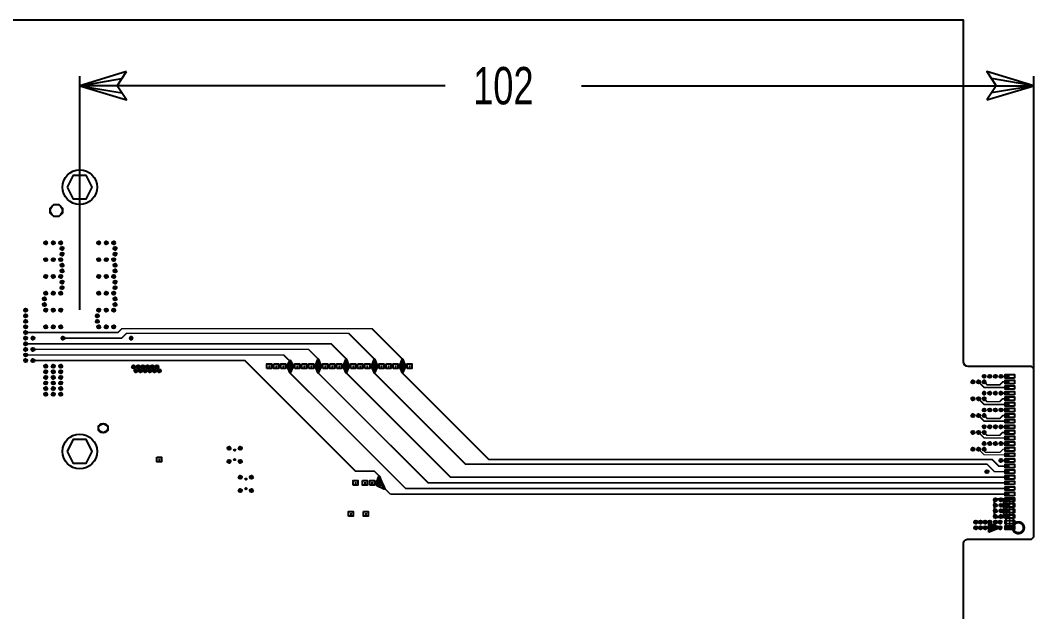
# Model space of a CAD drawing. Extents: x -65 to 700, y -155 to 755.
# Drawn here: x 16.6 to 125, y 383.7 to 447 of the extents above; entities that cross this region are included whole.
import ezdxf

# ---------------------------------------------------------------- set-up
doc = ezdxf.new("R2010")
doc.units = 0
for name, color, linetype in [('BOARD_GEOMETRY_DIMENSION', 212, 'CONTINUOUS'), ('BOARD_GEOMETRY_OUTLINE', 254, 'CONTINUOUS'), ('ETCH_BOTTOM', 30, 'CONTINUOUS'), ('MANUFACTURING_NCBACKDRILL-1-4', 85, 'CONTINUOUS'), ('MANUFACTURING_NCBACKDRILL-16-4', 85, 'CONTINUOUS'), ('MANUFACTURING_NCBACKDRILL-16-6', 85, 'CONTINUOUS'), ('MANUFACTURING_NCLEGEND-1-16', 85, 'CONTINUOUS'), ('PACKAGE_GEOMETRY_ASSEMBLY_BOTTO', 13, 'CONTINUOUS'), ('PACKAGE_GEOMETRY_SILKSCREEN_BOT', 6, 'CONTINUOUS'), ('PIN_BOTTOM', 30, 'CONTINUOUS'), ('VIA_CLASS_BOTTOM', 30, 'CONTINUOUS')]:
    doc.layers.add(name, color=color, linetype=linetype)

# ---------------------------------------------------------------- blocks, each defined once
blk = doc.blocks.new('FIGURE_SQUARE')
blk.add_lwpolyline([(-0.5, -0.5), (-0.5, 0.5), (0.5, 0.5), (0.5, -0.5)], close=True)
blk = doc.blocks.new('FIGURE_CROSS')
for points in [[(-0.5, 0), (0.5, 0)], [(0, 0.5), (0, -0.5)]]:
    blk.add_lwpolyline(points)
blk = doc.blocks.new('FIGURE_HEX')
blk.add_lwpolyline([(-0.5, 0), (-0.25, 0.5), (0.25, 0.5), (0.5, 0), (0.25, -0.5), (-0.25, -0.5)], close=True)
blk = doc.blocks.new('FIGURE_OCT')
blk.add_lwpolyline([(-0.5, -0.2071), (-0.5, 0.2071), (-0.2071, 0.5), (0.2071, 0.5), (0.5, 0.2071), (0.5, -0.2071), (0.2071, -0.5), (-0.2071, -0.5)], close=True)

msp = doc.modelspace()

# ---------------------------------------------------------------- linework, layer by layer
at = {"layer": 'BOARD_GEOMETRY_DIMENSION'}
for points in [[(23, 440), (27.5, 439.25), (27, 440), (23, 440), (27.5, 440.75), (28, 441.5)], [(28, 441.5), (23, 440), (28, 438.5), (27, 440), (28, 441.5)], [(120, 438.5), (125, 440), (120, 441.5), (121, 440), (120, 438.5)], [(23, 416), (23, 441)], [(62.059, 440), (23, 440)], [(76.659, 440), (125, 440)], [(125, 440), (120.5, 440.75), (121, 440), (125, 440), (120.5, 439.25), (120, 438.5)], [(125, 409.4341), (125, 441)]]:
    msp.add_lwpolyline(points, dxfattribs=at)
at = {"layer": 'BOARD_GEOMETRY_OUTLINE'}
msp.add_lwpolyline([(0, 375), (117.5, 375), (117.5, 390.975, -0.429311), (118, 391.475), (124.75, 391.475), (125, 391.725), (125, 409.705), (124.75, 409.955), (118, 409.955, -0.410035), (117.5, 410.455), (117.5, 447), (0, 447)], format="xyb", close=True, dxfattribs=at)
at = {"layer": 'ETCH_BOTTOM'}
for points, const_width in [([(57.5, 410), (57.5, 410.75), (54.25, 414), (27.5, 414), (27.085, 413.585), (17.22, 413.585)], 0.169), ([(54.5, 410), (54.5, 410.75), (51.75, 413.5), (28, 413.5), (27.485, 412.985), (21.2, 412.985)], 0.169), ([(17.22, 412.385), (49.865, 412.385), (51.5, 410.75), (51.5, 410)], 0.169), ([(18, 411.785), (47.465, 411.785), (48.5, 410.75), (48.5, 410)], 0.169), ([(17.22, 411.185), (44.815, 411.185), (45.5, 410.5), (45.5, 410)], 0.169), ([(55.0146, 397.4854), (55.0146, 398.2354), (54.5, 398.75), (52.5, 398.75), (40.665, 410.585), (18, 410.585)], 0.169), ([(45.5, 410), (45.5, 409.25), (57.85, 396.9), (58.6, 396.9)], 0.169), ([(48.5, 410), (48.5, 409.25), (60.25, 397.5), (61, 397.5)], 0.169), ([(51.5, 410), (51.5, 409.25), (62.65, 398.1), (63.4, 398.1)], 0.169), ([(65, 399.5), (64.25, 399.5), (54.5, 409.25), (54.5, 410)], 0.169), ([(67.5, 400), (66.75, 400), (57.5, 409.25), (57.5, 410)], 0.169), ([(122.43, 408.9), (121.5, 408.9)], 0.169), ([(119.1, 408.3), (119.7, 407.7), (122.43, 407.7)], 0.171), ([(122.43, 408.3), (121.6805, 408.3), (121.3665, 407.986), (120.014, 407.986), (119.7, 408.3)], 0.171), ([(119.1, 406.5), (119.7, 405.9), (122.43, 405.9)], 0.171), ([(122.43, 406.5), (121.6805, 406.5), (121.3665, 406.186), (120.014, 406.186), (119.7, 406.5)], 0.171), ([(122.43, 407.1), (121.5, 407.1)], 0.169), ([(122.43, 405.3), (121.5, 405.3)], 0.169), ([(119.1, 404.7), (119.7, 404.1), (122.43, 404.1)], 0.171), ([(122.43, 404.7), (121.6805, 404.7), (121.3665, 404.386), (120.014, 404.386), (119.7, 404.7)], 0.171), ([(122.43, 403.5), (121.5, 403.5)], 0.169), ([(119.1, 402.9), (119.7, 402.3), (122.43, 402.3)], 0.171), ([(122.43, 402.9), (121.6805, 402.9), (121.3665, 402.586), (120.014, 402.586), (119.7, 402.9)], 0.171), ([(119.1, 401.1), (119.7, 400.5), (122.43, 400.5)], 0.127), ([(122.43, 401.1), (121.7165, 401.1), (121.3835, 400.767), (119.8106, 400.767), (119.6786, 400.899), (119.6786, 401.0786), (119.7, 401.1)], 0.127), ([(122.43, 401.7), (121.5, 401.7)], 0.169), ([(67.5, 400), (112.5, 400)], 0.169), ([(122.43, 399.3), (121.2582, 399.3), (120.5582, 400), (112.5, 400)], 0.169), ([(122.43, 399.9), (121.5, 399.9)], 0.169), ([(65, 399.5), (110, 399.5)], 0.169), ([(122.43, 398.7), (120.8025, 398.7), (120.0025, 399.5), (110, 399.5)], 0.169), ([(63.4, 398.1), (108.4, 398.1)], 0.169), ([(108.4, 398.1), (122.43, 398.1)], 0.169), ([(55.0146, 397.4854), (56.2, 396.3)], 0.169), ([(58.6, 396.9), (103.6, 396.9)], 0.169), ([(61, 397.5), (106, 397.5)], 0.169), ([(103.6, 396.9), (122.43, 396.9)], 0.169), ([(106, 397.5), (122.43, 397.5)], 0.169), ([(56.2, 396.3), (101.2, 396.3)], 0.169), ([(101.2, 396.3), (122.43, 396.3)], 0.169), ([(121.5, 395.7), (120.9, 395.7)], 0.169), ([(122.43, 395.7), (121.5, 395.7)], 0.169), ([(122.43, 395.7), (122.43, 395.1)], 0.169), ([(122.43, 395.1), (121.5, 395.1)], 0.169), ([(122.43, 394.5), (121.5, 394.5)], 0.169), ([(122.43, 395.1), (122.43, 394.5)], 0.169), ([(122.43, 394.5), (122.43, 393.9)], 0.169), ([(121.5, 393.9), (120.9, 393.9)], 0.169), ([(122.43, 393.9), (121.5, 393.9)], 0.169), ([(122.43, 393.9), (122.43, 393.3)], 0.169), ([(122.43, 393.3), (122.43, 392.7)], 0.169)]:
    msp.add_lwpolyline(points, dxfattribs=dict(at, const_width=const_width))
for points in [[(48.4284, 410.6942), (48.25, 410.25), (48.5, 409.9789), (48.75, 410.25), (48.5716, 410.6942, 0.55392)], [(51.4284, 410.6942), (51.25, 410.25), (51.5, 409.9789), (51.75, 410.25), (51.5716, 410.6942, 0.55392)], [(54.4284, 410.6942), (54.25, 410.25), (54.5, 409.9789), (54.75, 410.25), (54.5716, 410.6942, 0.55392)], [(57.4284, 410.6942), (57.25, 410.25), (57.5, 409.9789), (57.75, 410.25), (57.5716, 410.6942, 0.55392)], [(45.4405, 410.5576), (45.25, 410.25), (45.5, 409.9789), (45.75, 410.25), (45.5595, 410.5576, 0.411765)], [(45.5716, 409.3058), (45.75, 409.75), (45.5, 410.0211), (45.25, 409.75), (45.4284, 409.3058, 0.55392)], [(48.5716, 409.3058), (48.75, 409.75), (48.5, 410.0211), (48.25, 409.75), (48.4284, 409.3058, 0.55392)], [(51.5716, 409.3058), (51.75, 409.75), (51.5, 410.0211), (51.25, 409.75), (51.4284, 409.3058, 0.55392)], [(54.5716, 409.3058), (54.75, 409.75), (54.5, 410.0211), (54.25, 409.75), (54.4284, 409.3058, 0.55392)], [(57.5716, 409.3058), (57.75, 409.75), (57.5, 410.0211), (57.25, 409.75), (57.4284, 409.3058, 0.55392)], [(54.943, 398.1796), (54.7646, 397.7354), (55.0146, 397.4643), (55.2646, 397.7354), (55.0862, 398.1796, 0.55392)], [(55.6375, 396.971), (55.2646, 397.7354), (54.9997, 397.5003), (54.7646, 397.2354), (55.529, 396.8625, 0.640781)]]:
    msp.add_lwpolyline(points, format="xyb", close=True, dxfattribs=at)
for points in [[(120.8, 395.8), (122.8, 395.8), (122.8, 392.65), (122.05, 392.65), (122.05, 393.8), (120.8, 393.8)], [(121.8, 395.2), (121.8, 395.6), (122.05, 395.6), (122.05, 395.2)], [(121.8, 394.6), (121.8, 395), (122.05, 395), (122.05, 394.6)], [(121.8, 394), (121.8, 394.4), (122.05, 394.4), (122.05, 394)]]:
    msp.add_lwpolyline(points, close=True, dxfattribs=at)
at = {"layer": 'PACKAGE_GEOMETRY_ASSEMBLY_BOTTO', "const_width": 0.3}
msp.add_lwpolyline([(123.9431, 392.7, 1), (122.7769, 392.7, 1), (123.9431, 392.7)], format="xyb", dxfattribs=at)
at = {"layer": 'PACKAGE_GEOMETRY_SILKSCREEN_BOT', "const_width": 0.2}
for points in [[(121.4237, 392.7189), (120.1737, 393.2189)], [(120.1737, 393.2189), (120.1737, 392.2189)], [(120.1737, 392.2189), (121.4237, 392.7189)], [(121.4237, 392.7189), (120.2237, 393.0689)], [(120.2237, 393.0689), (120.2237, 392.4189)], [(120.2237, 392.4189), (121.1237, 392.7189)], [(121.1237, 392.7189), (120.3237, 392.9189)], [(120.3237, 392.9189), (120.3237, 392.5689)], [(120.3237, 392.5689), (120.8737, 392.7189)], [(120.8737, 392.7189), (120.3737, 392.7189)]]:
    msp.add_lwpolyline(points, dxfattribs=at)
at = {"layer": 'PIN_BOTTOM'}
for points in [[(43.7501, 410.25), (44.2501, 410.25), (44.2501, 409.75), (43.7501, 409.75)], [(45.25, 410.25), (45.75, 410.25), (45.75, 409.75), (45.25, 409.75)], [(46.75, 410.25), (47.25, 410.25), (47.25, 409.75), (46.75, 409.75)], [(48.25, 410.25), (48.75, 410.25), (48.75, 409.75), (48.25, 409.75)], [(49.7501, 410.25), (50.2501, 410.25), (50.2501, 409.75), (49.7501, 409.75)], [(51.25, 410.25), (51.75, 410.25), (51.75, 409.75), (51.25, 409.75)], [(52.75, 410.25), (53.25, 410.25), (53.25, 409.75), (52.75, 409.75)], [(54.25, 410.25), (54.75, 410.25), (54.75, 409.75), (54.25, 409.75)], [(55.7501, 410.25), (56.2501, 410.25), (56.2501, 409.75), (55.7501, 409.75)], [(57.25, 410.25), (57.75, 410.25), (57.75, 409.75), (57.25, 409.75)], [(122.93, 408.71), (121.93, 408.71), (121.93, 409.09), (122.93, 409.09)], [(122.93, 408.11), (121.93, 408.11), (121.93, 408.49), (122.93, 408.49)], [(122.93, 407.51), (121.93, 407.51), (121.93, 407.89), (122.93, 407.89)], [(122.93, 406.91), (121.93, 406.91), (121.93, 407.29), (122.93, 407.29)], [(122.93, 406.31), (121.93, 406.31), (121.93, 406.69), (122.93, 406.69)], [(122.93, 405.71), (121.93, 405.71), (121.93, 406.09), (122.93, 406.09)], [(122.93, 405.11), (121.93, 405.11), (121.93, 405.49), (122.93, 405.49)], [(122.93, 404.51), (121.93, 404.51), (121.93, 404.89), (122.93, 404.89)], [(122.93, 403.91), (121.93, 403.91), (121.93, 404.29), (122.93, 404.29)], [(122.93, 403.31), (121.93, 403.31), (121.93, 403.69), (122.93, 403.69)], [(122.93, 402.71), (121.93, 402.71), (121.93, 403.09), (122.93, 403.09)], [(122.93, 402.11), (121.93, 402.11), (121.93, 402.49), (122.93, 402.49)], [(122.93, 401.51), (121.93, 401.51), (121.93, 401.89), (122.93, 401.89)], [(122.93, 400.91), (121.93, 400.91), (121.93, 401.29), (122.93, 401.29)], [(31.25, 400.25), (31.75, 400.25), (31.75, 399.75), (31.25, 399.75)], [(122.93, 400.31), (121.93, 400.31), (121.93, 400.69), (122.93, 400.69)], [(122.93, 399.71), (121.93, 399.71), (121.93, 400.09), (122.93, 400.09)], [(122.93, 399.11), (121.93, 399.11), (121.93, 399.49), (122.93, 399.49)], [(122.93, 398.51), (121.93, 398.51), (121.93, 398.89), (122.93, 398.89)], [(53.2497, 397.7504), (53.7497, 397.7504), (53.7497, 397.2504), (53.2497, 397.2504)], [(54.7646, 397.7354), (55.2646, 397.7354), (55.2646, 397.2354), (54.7646, 397.2354)], [(122.93, 397.91), (121.93, 397.91), (121.93, 398.29), (122.93, 398.29)], [(122.93, 397.31), (121.93, 397.31), (121.93, 397.69), (122.93, 397.69)], [(122.93, 396.71), (121.93, 396.71), (121.93, 397.09), (122.93, 397.09)], [(122.93, 396.11), (121.93, 396.11), (121.93, 396.49), (122.93, 396.49)], [(122.93, 395.51), (121.93, 395.51), (121.93, 395.89), (122.93, 395.89)], [(53.35, 394.45), (53.85, 394.45), (53.85, 393.95), (53.35, 393.95)], [(122.93, 394.91), (121.93, 394.91), (121.93, 395.29), (122.93, 395.29)], [(122.93, 394.31), (121.93, 394.31), (121.93, 394.69), (122.93, 394.69)], [(122.93, 393.71), (121.93, 393.71), (121.93, 394.09), (122.93, 394.09)], [(122.93, 393.11), (121.93, 393.11), (121.93, 393.49), (122.93, 393.49)], [(122.93, 392.51), (121.93, 392.51), (121.93, 392.89), (122.93, 392.89)]]:
    msp.add_lwpolyline(points, close=True, dxfattribs=at)
for centre, radius in [((23, 429.14), 1.85), ((20.5, 426.64), 0.65), ((25.5, 403.36), 0.5), ((23, 400.86), 1.85), ((39.5662, 401.009), 0.075), ((39.5662, 399.991), 0.075), ((40.7639, 397.9), 0.075), ((40.7639, 396.882), 0.075)]:
    msp.add_circle(centre, radius, dxfattribs=at)
at = {"layer": 'VIA_CLASS_BOTTOM'}
for points in [[(43, 409.75), (43, 410.25), (43.5, 410.25), (43.5, 409.75)], [(44.5001, 409.75), (44.5001, 410.25), (45.0001, 410.25), (45.0001, 409.75)], [(46, 409.75), (46, 410.25), (46.5, 410.25), (46.5, 409.75)], [(47.5, 409.75), (47.5, 410.25), (48, 410.25), (48, 409.75)], [(49, 409.75), (49, 410.25), (49.5, 410.25), (49.5, 409.75)], [(50.5001, 409.75), (50.5001, 410.25), (51.0001, 410.25), (51.0001, 409.75)], [(52, 409.75), (52, 410.25), (52.5, 410.25), (52.5, 409.75)], [(53.5, 409.75), (53.5, 410.25), (54, 410.25), (54, 409.75)], [(55, 409.75), (55, 410.25), (55.5, 410.25), (55.5, 409.75)], [(56.5001, 409.75), (56.5001, 410.25), (57.0001, 410.25), (57.0001, 409.75)], [(58, 409.75), (58, 410.25), (58.5, 410.25), (58.5, 409.75)], [(52.25, 397.25), (52.25, 397.75), (52.75, 397.75), (52.75, 397.25)], [(54, 397.25), (54, 397.75), (54.5, 397.75), (54.5, 397.25)], [(51.75, 393.95), (51.75, 394.45), (52.25, 394.45), (52.25, 393.95)]]:
    msp.add_lwpolyline(points, close=True, dxfattribs=at)
for centre in [(19.37, 423.185), (20.17, 423.185), (20.97, 423.185), (21.12, 422.585), (25.03, 423.185), (25.83, 423.185), (26.63, 423.185), (26.78, 422.585), (19.37, 421.385), (20.17, 421.385), (20.97, 421.385), (21.12, 421.985), (25.03, 421.385), (25.83, 421.385), (26.63, 421.385), (26.78, 421.985), (21.12, 420.785), (26.78, 420.785), (19.37, 419.585), (20.17, 419.585), (20.97, 419.585), (21.12, 420.185), (25.03, 419.585), (25.83, 419.585), (26.63, 419.585), (26.78, 420.185), (21.12, 418.985), (21.12, 418.385), (26.78, 418.985), (26.78, 418.385), (19.22, 417.185), (19.37, 417.785), (20.17, 417.785), (20.97, 417.785), (25.03, 417.785), (25.83, 417.785), (26.63, 417.785), (26.78, 417.185), (17.22, 415.985), (19.22, 416.585), (19.37, 415.985), (20.17, 415.985), (20.97, 415.985), (25.03, 415.985), (25.83, 415.985), (26.63, 415.985), (26.78, 416.585), (17.22, 415.385), (24.88, 415.385), (17.22, 414.785), (17.22, 414.185), (19.37, 414.185), (20.17, 414.185), (20.97, 414.185), (24.88, 414.785), (25.03, 414.185), (25.83, 414.185), (26.63, 414.185), (17.22, 413.585), (17.22, 412.985), (18, 412.985), (21.2, 412.985), (28.5, 412.985), (17.22, 412.385), (17.22, 411.785), (18, 411.785), (17.22, 411.185), (17.22, 410.585), (18, 410.585), (19.37, 409.985), (20.17, 409.985), (20.97, 409.985), (28.75, 409.91), (29, 409.5), (29.25, 409.925), (29.5, 409.5), (29.75, 409.925), (30, 409.5), (30.25, 409.925), (30.5, 409.5), (30.75, 409.925), (31, 409.5), (31.25, 409.925), (31.5, 409.5), (19.37, 409.385), (19.37, 408.785), (20.17, 409.385), (20.17, 408.785), (20.97, 409.385), (20.97, 408.785), (119.7, 408.9), (120.3, 408.9), (120.9, 408.9), (121.5, 408.9), (19.37, 408.185), (19.37, 407.585), (20.17, 408.185), (20.17, 407.585), (20.97, 408.185), (20.97, 407.585), (118.5, 408.3), (119.1, 408.3), (119.7, 408.3), (19.37, 406.985), (20.17, 406.985), (20.97, 406.985), (118.5, 406.5), (119.1, 406.5), (119.7, 407.1), (119.7, 406.5), (120.3, 407.1), (120.9, 407.1), (121.5, 407.1), (119.7, 405.3), (120.3, 405.3), (120.9, 405.3), (121.5, 405.3), (118.5, 404.7), (119.1, 404.7), (119.7, 404.7), (119.7, 403.5), (120.3, 403.5), (120.9, 403.5), (121.5, 403.5), (118.5, 402.9), (119.1, 402.9), (119.7, 402.9), (38.9662, 401.209), (40.1662, 401.209), (118.5, 401.1), (119.1, 401.1), (119.7, 401.7), (119.7, 401.1), (120.3, 401.7), (120.9, 401.7), (121.5, 401.7), (38.9662, 399.791), (40.1662, 399.791), (121.5, 399.9), (120, 398.7), (40.1639, 398.1), (41.3639, 398.1), (40.1639, 396.682), (41.3639, 396.682), (120.9, 395.7), (121.5, 395.7), (120.9, 395.1), (120.9, 394.5), (121.5, 395.1), (121.5, 394.5), (118.8, 393.3), (119.3, 393.3), (119.8, 393.3), (120.3, 393.3), (120.9, 393.9), (120.9, 393.3), (121.4, 393.3), (121.5, 393.9), (118.8, 392.7), (119.3, 392.7), (119.8, 392.7), (120.3, 392.7), (120.9, 392.7), (121.4, 392.7)]:
    msp.add_circle(centre, 0.175, dxfattribs=at)

# ---------------------------------------------------------------- block references
at = {"layer": 'MANUFACTURING_NCBACKDRILL-1-4', "xscale": 0.2, "yscale": 0.2}
for p in [(119.1, 408.3), (119.7, 408.3), (119.1, 406.5), (119.7, 406.5), (119.1, 404.7), (119.7, 404.7), (119.1, 402.9), (119.7, 402.9), (119.1, 401.1), (119.7, 401.1)]:
    msp.add_blockref('FIGURE_CROSS', p, dxfattribs=at)
at = {"layer": 'MANUFACTURING_NCBACKDRILL-16-4'}
for p, xscale, yscale in [((26.78, 422.585), 0.2, 0.2), ((26.78, 421.985), 0.2, 0.2), ((26.78, 420.785), 0.2, 0.2), ((26.78, 420.185), 0.2, 0.2), ((26.78, 418.985), 0.2, 0.2), ((26.78, 418.385), 0.2, 0.2), ((26.78, 417.185), 0.2, 0.2), ((26.78, 416.585), 0.2, 0.2), ((24.88, 415.385), 0.2, 0.2), ((24.88, 414.785), 0.2, 0.2), ((120.3, 408.9), 0.2, 0.2), ((120.9, 408.9), 0.2, 0.2), ((120.3, 407.1), 0.2, 0.2), ((120.9, 407.1), 0.2, 0.2), ((120.3, 405.3), 0.2, 0.2), ((120.9, 405.3), 0.2, 0.2), ((120.3, 403.5), 0.2, 0.2), ((120.9, 403.5), 0.2, 0.2), ((39.5662, 401.009), 0.15, 0.15), ((120.3, 401.7), 0.2, 0.2), ((120.9, 401.7), 0.2, 0.2), ((39.5662, 399.991), 0.15, 0.15)]:
    msp.add_blockref('FIGURE_CROSS', p, dxfattribs=dict(at, xscale=xscale, yscale=yscale))
at = {"layer": 'MANUFACTURING_NCBACKDRILL-16-6'}
for p, xscale, yscale in [((21.12, 422.585), 0.2, 0.2), ((21.12, 421.985), 0.2, 0.2), ((21.12, 420.785), 0.2, 0.2), ((21.12, 420.185), 0.2, 0.2), ((21.12, 418.985), 0.2, 0.2), ((21.12, 418.385), 0.2, 0.2), ((19.22, 417.185), 0.2, 0.2), ((19.22, 416.585), 0.2, 0.2), ((17.22, 415.385), 0.2, 0.2), ((17.22, 414.785), 0.2, 0.2), ((40.7639, 397.9), 0.15, 0.15), ((40.7639, 396.882), 0.15, 0.15)]:
    msp.add_blockref('FIGURE_CROSS', p, dxfattribs=dict(at, xscale=xscale, yscale=yscale))
at = {"layer": 'MANUFACTURING_NCLEGEND-1-16'}
for name, p, xscale, yscale in [('FIGURE_HEX', (23, 429.14), 2.6, 2.6), ('FIGURE_OCT', (20.5, 426.64), 1.3, 1.3), ('FIGURE_SQUARE', (19.37, 423.185), 0.2, 0.2), ('FIGURE_SQUARE', (20.17, 423.185), 0.2, 0.2), ('FIGURE_SQUARE', (20.97, 423.185), 0.2, 0.2), ('FIGURE_SQUARE', (21.12, 422.585), 0.2, 0.2), ('FIGURE_SQUARE', (25.03, 423.185), 0.2, 0.2), ('FIGURE_SQUARE', (25.83, 423.185), 0.2, 0.2), ('FIGURE_SQUARE', (26.63, 423.185), 0.2, 0.2), ('FIGURE_SQUARE', (26.78, 422.585), 0.2, 0.2), ('FIGURE_SQUARE', (21.12, 421.985), 0.2, 0.2), ('FIGURE_SQUARE', (26.78, 421.985), 0.2, 0.2), ('FIGURE_SQUARE', (19.37, 421.385), 0.2, 0.2), ('FIGURE_SQUARE', (20.17, 421.385), 0.2, 0.2), ('FIGURE_SQUARE', (20.97, 421.385), 0.2, 0.2), ('FIGURE_SQUARE', (21.12, 420.785), 0.2, 0.2), ('FIGURE_SQUARE', (25.03, 421.385), 0.2, 0.2), ('FIGURE_SQUARE', (25.83, 421.385), 0.2, 0.2), ('FIGURE_SQUARE', (26.63, 421.385), 0.2, 0.2), ('FIGURE_SQUARE', (26.78, 420.785), 0.2, 0.2), ('FIGURE_SQUARE', (19.37, 419.585), 0.2, 0.2), ('FIGURE_SQUARE', (20.17, 419.585), 0.2, 0.2), ('FIGURE_SQUARE', (20.97, 419.585), 0.2, 0.2), ('FIGURE_SQUARE', (21.12, 420.185), 0.2, 0.2), ('FIGURE_SQUARE', (25.03, 419.585), 0.2, 0.2), ('FIGURE_SQUARE', (25.83, 419.585), 0.2, 0.2), ('FIGURE_SQUARE', (26.63, 419.585), 0.2, 0.2), ('FIGURE_SQUARE', (26.78, 420.185), 0.2, 0.2), ('FIGURE_SQUARE', (21.12, 418.985), 0.2, 0.2), ('FIGURE_SQUARE', (21.12, 418.385), 0.2, 0.2), ('FIGURE_SQUARE', (26.78, 418.985), 0.2, 0.2), ('FIGURE_SQUARE', (26.78, 418.385), 0.2, 0.2), ('FIGURE_SQUARE', (19.22, 417.185), 0.2, 0.2), ('FIGURE_SQUARE', (19.37, 417.785), 0.2, 0.2), ('FIGURE_SQUARE', (20.17, 417.785), 0.2, 0.2), ('FIGURE_SQUARE', (20.97, 417.785), 0.2, 0.2), ('FIGURE_SQUARE', (25.03, 417.785), 0.2, 0.2), ('FIGURE_SQUARE', (25.83, 417.785), 0.2, 0.2), ('FIGURE_SQUARE', (26.63, 417.785), 0.2, 0.2), ('FIGURE_SQUARE', (26.78, 417.185), 0.2, 0.2), ('FIGURE_SQUARE', (19.22, 416.585), 0.2, 0.2), ('FIGURE_SQUARE', (26.78, 416.585), 0.2, 0.2), ('FIGURE_SQUARE', (17.22, 415.985), 0.2, 0.2), ('FIGURE_SQUARE', (17.22, 415.385), 0.2, 0.2), ('FIGURE_SQUARE', (19.37, 415.985), 0.2, 0.2), ('FIGURE_SQUARE', (20.17, 415.985), 0.2, 0.2), ('FIGURE_SQUARE', (20.97, 415.985), 0.2, 0.2), ('FIGURE_SQUARE', (24.88, 415.385), 0.2, 0.2), ('FIGURE_SQUARE', (25.03, 415.985), 0.2, 0.2), ('FIGURE_SQUARE', (25.83, 415.985), 0.2, 0.2), ('FIGURE_SQUARE', (26.63, 415.985), 0.2, 0.2), ('FIGURE_SQUARE', (17.22, 414.785), 0.2, 0.2), ('FIGURE_SQUARE', (17.22, 414.185), 0.2, 0.2), ('FIGURE_SQUARE', (19.37, 414.185), 0.2, 0.2), ('FIGURE_SQUARE', (20.17, 414.185), 0.2, 0.2), ('FIGURE_SQUARE', (20.97, 414.185), 0.2, 0.2), ('FIGURE_SQUARE', (24.88, 414.785), 0.2, 0.2), ('FIGURE_SQUARE', (25.03, 414.185), 0.2, 0.2), ('FIGURE_SQUARE', (25.83, 414.185), 0.2, 0.2), ('FIGURE_SQUARE', (26.63, 414.185), 0.2, 0.2), ('FIGURE_SQUARE', (17.22, 413.585), 0.2, 0.2), ('FIGURE_SQUARE', (17.22, 412.985), 0.2, 0.2), ('FIGURE_SQUARE', (18, 412.985), 0.2, 0.2), ('FIGURE_SQUARE', (21.2, 412.985), 0.2, 0.2), ('FIGURE_SQUARE', (28.5, 412.985), 0.2, 0.2), ('FIGURE_SQUARE', (17.22, 412.385), 0.2, 0.2), ('FIGURE_SQUARE', (17.22, 411.785), 0.2, 0.2), ('FIGURE_SQUARE', (18, 411.785), 0.2, 0.2), ('FIGURE_SQUARE', (17.22, 411.185), 0.2, 0.2), ('FIGURE_SQUARE', (17.22, 410.585), 0.2, 0.2), ('FIGURE_SQUARE', (18, 410.585), 0.2, 0.2), ('FIGURE_SQUARE', (19.37, 409.985), 0.2, 0.2), ('FIGURE_SQUARE', (20.17, 409.985), 0.2, 0.2), ('FIGURE_SQUARE', (20.97, 409.985), 0.2, 0.2), ('FIGURE_SQUARE', (28.75, 409.91), 0.2, 0.2), ('FIGURE_SQUARE', (29, 409.5), 0.2, 0.2), ('FIGURE_SQUARE', (29.25, 409.925), 0.2, 0.2), ('FIGURE_SQUARE', (29.5, 409.5), 0.2, 0.2), ('FIGURE_SQUARE', (29.75, 409.925), 0.2, 0.2), ('FIGURE_SQUARE', (30, 409.5), 0.2, 0.2), ('FIGURE_SQUARE', (30.25, 409.925), 0.2, 0.2), ('FIGURE_SQUARE', (30.5, 409.5), 0.2, 0.2), ('FIGURE_SQUARE', (30.75, 409.925), 0.2, 0.2), ('FIGURE_SQUARE', (31, 409.5), 0.2, 0.2), ('FIGURE_SQUARE', (31.25, 409.925), 0.2, 0.2), ('FIGURE_SQUARE', (31.5, 409.5), 0.2, 0.2), ('FIGURE_CROSS', (43.25, 410), 0.15, 0.15), ('FIGURE_CROSS', (44.0001, 410), 0.15, 0.15), ('FIGURE_CROSS', (44.7501, 410), 0.15, 0.15), ('FIGURE_CROSS', (45.5, 410), 0.15, 0.15), ('FIGURE_CROSS', (46.25, 410), 0.15, 0.15), ('FIGURE_CROSS', (47, 410), 0.15, 0.15), ('FIGURE_CROSS', (47.75, 410), 0.15, 0.15), ('FIGURE_CROSS', (48.5, 410), 0.15, 0.15), ('FIGURE_CROSS', (49.25, 410), 0.15, 0.15), ('FIGURE_CROSS', (50.0001, 410), 0.15, 0.15), ('FIGURE_CROSS', (50.7501, 410), 0.15, 0.15), ('FIGURE_CROSS', (51.5, 410), 0.15, 0.15), ('FIGURE_CROSS', (52.25, 410), 0.15, 0.15), ('FIGURE_CROSS', (53, 410), 0.15, 0.15), ('FIGURE_CROSS', (53.75, 410), 0.15, 0.15), ('FIGURE_CROSS', (54.5, 410), 0.15, 0.15), ('FIGURE_CROSS', (55.25, 410), 0.15, 0.15), ('FIGURE_CROSS', (56.0001, 410), 0.15, 0.15), ('FIGURE_CROSS', (56.7501, 410), 0.15, 0.15), ('FIGURE_CROSS', (57.5, 410), 0.15, 0.15), ('FIGURE_CROSS', (58.25, 410), 0.15, 0.15), ('FIGURE_SQUARE', (19.37, 409.385), 0.2, 0.2), ('FIGURE_SQUARE', (19.37, 408.785), 0.2, 0.2), ('FIGURE_SQUARE', (20.17, 409.385), 0.2, 0.2), ('FIGURE_SQUARE', (20.17, 408.785), 0.2, 0.2), ('FIGURE_SQUARE', (20.97, 409.385), 0.2, 0.2), ('FIGURE_SQUARE', (20.97, 408.785), 0.2, 0.2), ('FIGURE_SQUARE', (119.7, 408.9), 0.2, 0.2), ('FIGURE_SQUARE', (120.3, 408.9), 0.2, 0.2), ('FIGURE_SQUARE', (120.9, 408.9), 0.2, 0.2), ('FIGURE_SQUARE', (121.5, 408.9), 0.2, 0.2), ('FIGURE_SQUARE', (19.37, 408.185), 0.2, 0.2), ('FIGURE_SQUARE', (19.37, 407.585), 0.2, 0.2), ('FIGURE_SQUARE', (20.17, 408.185), 0.2, 0.2), ('FIGURE_SQUARE', (20.17, 407.585), 0.2, 0.2), ('FIGURE_SQUARE', (20.97, 408.185), 0.2, 0.2), ('FIGURE_SQUARE', (20.97, 407.585), 0.2, 0.2), ('FIGURE_SQUARE', (118.5, 408.3), 0.2, 0.2), ('FIGURE_SQUARE', (119.1, 408.3), 0.2, 0.2), ('FIGURE_SQUARE', (119.7, 408.3), 0.2, 0.2), ('FIGURE_SQUARE', (19.37, 406.985), 0.2, 0.2), ('FIGURE_SQUARE', (20.17, 406.985), 0.2, 0.2), ('FIGURE_SQUARE', (20.97, 406.985), 0.2, 0.2), ('FIGURE_SQUARE', (118.5, 406.5), 0.2, 0.2), ('FIGURE_SQUARE', (119.1, 406.5), 0.2, 0.2), ('FIGURE_SQUARE', (119.7, 407.1), 0.2, 0.2), ('FIGURE_SQUARE', (119.7, 406.5), 0.2, 0.2), ('FIGURE_SQUARE', (120.3, 407.1), 0.2, 0.2), ('FIGURE_SQUARE', (120.9, 407.1), 0.2, 0.2), ('FIGURE_SQUARE', (121.5, 407.1), 0.2, 0.2), ('FIGURE_SQUARE', (119.7, 405.3), 0.2, 0.2), ('FIGURE_SQUARE', (120.3, 405.3), 0.2, 0.2), ('FIGURE_SQUARE', (120.9, 405.3), 0.2, 0.2), ('FIGURE_SQUARE', (121.5, 405.3), 0.2, 0.2), ('FIGURE_SQUARE', (118.5, 404.7), 0.2, 0.2), ('FIGURE_SQUARE', (119.1, 404.7), 0.2, 0.2), ('FIGURE_SQUARE', (119.7, 404.7), 0.2, 0.2), ('FIGURE_SQUARE', (119.7, 403.5), 0.2, 0.2), ('FIGURE_SQUARE', (120.3, 403.5), 0.2, 0.2), ('FIGURE_SQUARE', (120.9, 403.5), 0.2, 0.2), ('FIGURE_SQUARE', (121.5, 403.5), 0.2, 0.2), ('FIGURE_HEX', (23, 400.86), 2.6, 2.6), ('FIGURE_SQUARE', (118.5, 402.9), 0.2, 0.2), ('FIGURE_SQUARE', (119.1, 402.9), 0.2, 0.2), ('FIGURE_SQUARE', (119.7, 402.9), 0.2, 0.2), ('FIGURE_SQUARE', (38.9662, 401.209), 0.2, 0.2), ('FIGURE_CROSS', (39.5662, 401.009), 0.15, 0.15), ('FIGURE_SQUARE', (40.1662, 401.209), 0.2, 0.2), ('FIGURE_SQUARE', (118.5, 401.1), 0.2, 0.2), ('FIGURE_SQUARE', (119.1, 401.1), 0.2, 0.2), ('FIGURE_SQUARE', (119.7, 401.7), 0.2, 0.2), ('FIGURE_SQUARE', (119.7, 401.1), 0.2, 0.2), ('FIGURE_SQUARE', (120.3, 401.7), 0.2, 0.2), ('FIGURE_SQUARE', (120.9, 401.7), 0.2, 0.2), ('FIGURE_SQUARE', (121.5, 401.7), 0.2, 0.2), ('FIGURE_CROSS', (31.5, 400), 0.15, 0.15), ('FIGURE_SQUARE', (38.9662, 399.791), 0.2, 0.2), ('FIGURE_CROSS', (39.5662, 399.991), 0.15, 0.15), ('FIGURE_SQUARE', (40.1662, 399.791), 0.2, 0.2), ('FIGURE_SQUARE', (121.5, 399.9), 0.2, 0.2), ('FIGURE_SQUARE', (120, 398.7), 0.2, 0.2), ('FIGURE_SQUARE', (40.1639, 398.1), 0.2, 0.2), ('FIGURE_CROSS', (40.7639, 397.9), 0.15, 0.15), ('FIGURE_SQUARE', (41.3639, 398.1), 0.2, 0.2), ('FIGURE_SQUARE', (40.1639, 396.682), 0.2, 0.2), ('FIGURE_CROSS', (40.7639, 396.882), 0.15, 0.15), ('FIGURE_SQUARE', (41.3639, 396.682), 0.2, 0.2), ('FIGURE_CROSS', (52.5, 397.5), 0.15, 0.15), ('FIGURE_CROSS', (53.4997, 397.5004), 0.15, 0.15), ('FIGURE_CROSS', (54.25, 397.5), 0.15, 0.15), ('FIGURE_CROSS', (55.0146, 397.4854), 0.15, 0.15), ('FIGURE_SQUARE', (120.9, 395.7), 0.2, 0.2), ('FIGURE_SQUARE', (121.5, 395.7), 0.2, 0.2), ('FIGURE_SQUARE', (120.9, 395.1), 0.2, 0.2), ('FIGURE_SQUARE', (120.9, 394.5), 0.2, 0.2), ('FIGURE_SQUARE', (121.5, 395.1), 0.2, 0.2), ('FIGURE_SQUARE', (121.5, 394.5), 0.2, 0.2), ('FIGURE_CROSS', (52, 394.2), 0.15, 0.15), ('FIGURE_CROSS', (53.6, 394.2), 0.15, 0.15), ('FIGURE_SQUARE', (118.8, 393.3), 0.2, 0.2), ('FIGURE_SQUARE', (119.3, 393.3), 0.2, 0.2), ('FIGURE_SQUARE', (119.8, 393.3), 0.2, 0.2), ('FIGURE_SQUARE', (120.3, 393.3), 0.2, 0.2), ('FIGURE_SQUARE', (120.9, 393.9), 0.2, 0.2), ('FIGURE_SQUARE', (120.9, 393.3), 0.2, 0.2), ('FIGURE_SQUARE', (121.4, 393.3), 0.2, 0.2), ('FIGURE_SQUARE', (121.5, 393.9), 0.2, 0.2), ('FIGURE_SQUARE', (118.8, 392.7), 0.2, 0.2), ('FIGURE_SQUARE', (119.3, 392.7), 0.2, 0.2), ('FIGURE_SQUARE', (119.8, 392.7), 0.2, 0.2), ('FIGURE_SQUARE', (120.3, 392.7), 0.2, 0.2), ('FIGURE_SQUARE', (120.9, 392.7), 0.2, 0.2), ('FIGURE_SQUARE', (121.4, 392.7), 0.2, 0.2)]:
    msp.add_blockref(name, p, dxfattribs=dict(at, xscale=xscale, yscale=yscale))
at = {"layer": 'MANUFACTURING_NCLEGEND-1-16', "rotation": 90}
msp.add_blockref('FIGURE_HEX', (25.5, 403.36), dxfattribs=at)

# ---------------------------------------------------------------- texts
at = {"layer": 'BOARD_GEOMETRY_DIMENSION', "width": 0.725}
msp.add_text('102', height=4, dxfattribs=at).set_placement((65.059, 438))

doc.saveas('drawing.dxf')
